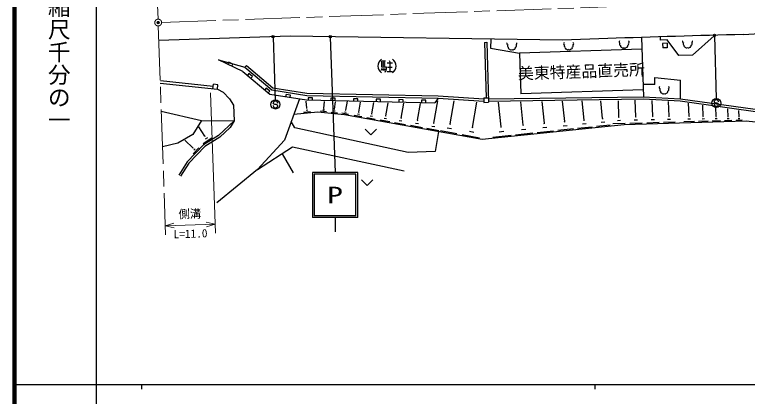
# Model space of a CAD drawing. Units: millimetres, scale not verified. Extents: x 40000 to 680000, y 20000 to 380000.
# Drawn here: x 40000 to 201648, y 202409 to 286750 of the extents above; entities that cross this region are included whole.
import ezdxf
from ezdxf.enums import TextEntityAlignment as Align

# ---------------------------------------------------------------- set-up
doc = ezdxf.new("R2010")
doc.units = ezdxf.units.MM
doc.header["$LTSCALE"] = 1000
doc.header["$PDMODE"] = 32
doc.header["$PDSIZE"] = 500
doc.linetypes.add('CHAIN', pattern=[18.5, 12, -1.5, 3.5, -1.5])
for name, color, linetype, lineweight in [('M-BGD', 7, 'Continuous', 25), ('M-BMK', 2, 'CHAIN', 13), ('M-STR-HTXT', 7, 'Continuous', 13), ('M-STR-STRC', 7, 'Continuous', 25), ('M-TTL', 2, 'Continuous', 140), ('M-TTL-BAND', 7, 'Continuous', 25)]:
    doc.layers.add(name, color=color, linetype=linetype, lineweight=lineweight)
doc.layers.add('M-OTRS', color=6, linetype='Continuous')
doc.styles.add('@ＭＳ ゴシック', font='')
doc.styles.add('ＭＳ ゴシック', font='')
doc.styles.get('@ＭＳ ゴシック').set_extended_font_data('@MS Gothic')
doc.styles.get('ＭＳ ゴシック').set_extended_font_data('MS Gothic')

msp = doc.modelspace()

# ---------------------------------------------------------------- linework, layer by layer
at = {"layer": 'M-BGD'}
for p, q in [((200766, 282362), (239156, 284989)), ((100788, 282018), (71806, 281005)), ((160856, 281116), (100788, 282018)), ((145028, 281354), (144998, 279354)), ((170850, 281466), (160856, 281116)), ((178293, 281716), (178718, 268612)), ((182410, 281871), (182431, 281122)), ((194294, 282096), (189523, 277812)), ((143648, 280628), (144148, 280642)), ((143648, 280628), (143993, 268377)), ((144148, 280642), (144521, 267392)), ((183930, 281162), (182431, 281122)), ((183950, 280413), (182951, 280385)), ((182951, 280385), (182978, 279386)), ((186524, 277731), (183930, 281162)), ((183950, 280413), (183977, 279413)), ((144998, 279354), (151391, 278257)), ((178377, 279133), (151391, 278257)), ((151391, 278257), (151683, 269262)), ((183977, 279413), (182978, 279386)), ((84956, 276767), (90805, 275107)), ((90325, 274204), (84956, 276767)), ((90325, 274204), (84956, 276767)), ((121013, 275175), (121013, 276514)), ((121013, 276514), (121849, 276514)), ((121438, 276514), (121438, 275175)), ((122612, 276606), (122861, 276186)), ((189523, 277812), (186524, 277731)), ((87250, 276226), (87035, 275775)), ((88152, 275795), (87250, 276226)), ((87937, 275344), (88152, 275795)), ((91128, 275489), (90805, 275107)), ((90805, 275107), (96734, 270101)), ((91128, 275489), (96949, 270573)), ((121017, 274837), (120849, 274423)), ((121013, 276098), (121771, 276098)), ((121013, 275678), (121766, 275678)), ((122025, 275175), (121013, 275175)), ((121185, 274840), (121271, 274423)), ((121436, 274837), (121520, 274425)), ((121604, 274837), (121772, 274502)), ((122025, 274740), (122025, 275175)), ((122196, 276098), (123369, 276098)), ((122196, 276098), (123360, 276098)), ((122279, 275175), (123277, 275175)), ((122773, 276098), (122773, 274168)), ((90325, 274204), (96302, 269156)), ((91682, 273712), (91359, 273330)), ((92446, 273067), (91682, 273712)), ((121609, 274172), (121766, 274085)), ((121766, 274085), (121942, 274325)), ((121942, 274325), (122025, 274740)), ((122191, 274168), (123355, 274168)), ((72134, 271611), (84743, 270270)), ((72197, 272208), (83812, 270972)), ((92123, 272685), (92446, 273067)), ((181213, 271286), (181219, 272850)), ((181219, 272850), (186928, 272275)), ((186910, 268166), (186928, 272275)), ((83749, 270376), (83854, 271370)), ((84849, 271264), (83854, 271370)), ((84743, 270270), (84849, 271264)), ((84743, 270270), (85967, 269631)), ((95502, 270486), (95179, 270104)), ((96266, 269841), (95502, 270486)), ((96734, 270101), (104454, 268889)), ((96949, 270573), (104498, 269388)), ((178669, 270138), (151683, 269262)), ((181213, 271286), (178631, 271297)), ((85967, 269631), (87394, 268155)), ((95943, 269459), (96266, 269841)), ((96302, 269156), (104365, 267891)), ((99868, 269103), (99790, 268609)), ((100855, 268948), (99868, 269103)), ((100778, 268454), (100855, 268948)), ((104454, 268889), (133424, 268283)), ((104498, 269388), (133445, 268783)), ((104744, 268383), (104734, 267883)), ((105744, 268362), (104744, 268383)), ((105734, 267862), (105744, 268362)), ((133445, 268783), (143499, 268159)), ((143493, 268363), (144493, 268391)), ((143493, 268363), (143521, 267363)), ((144500, 268141), (178718, 268612)), ((178718, 268612), (186910, 268166)), ((87394, 268155), (88251, 266776)), ((88251, 266776), (88394, 263254)), ((102844, 268129), (99534, 259004)), ((104441, 266050), (104283, 267658)), ((104365, 267891), (132728, 267297)), ((108215, 266043), (108374, 267557)), ((109743, 268278), (109733, 267778)), ((110743, 268257), (109743, 268278)), ((110595, 265843), (110770, 267507)), ((110733, 267757), (110743, 268257)), ((113053, 265643), (113405, 267602)), ((114742, 268174), (114732, 267674)), ((115742, 268153), (114742, 268174)), ((115731, 267653), (115742, 268153)), ((115918, 265217), (116308, 267394)), ((118787, 264814), (119239, 267332)), ((119741, 268069), (119731, 267569)), ((120741, 268048), (119741, 268069)), ((120730, 267548), (120741, 268048)), ((121891, 264378), (122409, 267266)), ((124740, 267964), (124729, 267465)), ((125740, 267944), (124740, 267964)), ((125250, 263906), (125840, 267194)), ((125729, 267444), (125740, 267944)), ((128885, 263396), (129552, 267117)), ((129739, 267860), (129728, 267360)), ((130739, 267839), (129739, 267860)), ((130728, 267339), (130739, 267839)), ((132495, 262749), (133379, 267682)), ((133424, 268283), (132728, 267297)), ((133424, 268283), (143513, 267657)), ((136061, 262590), (136979, 267708)), ((140979, 261849), (141973, 267391)), ((143521, 267363), (144521, 267392)), ((144514, 267641), (178708, 268112)), ((147308, 261960), (146736, 267423)), ((152206, 262358), (151668, 267491)), ((156886, 262739), (156381, 267556)), ((161358, 263102), (160885, 267618)), ((165631, 263450), (165189, 267677)), ((169715, 263782), (169301, 267733)), ((173297, 264089), (173191, 267729)), ((177035, 264197), (176930, 267837)), ((178708, 268112), (186862, 267668)), ((180774, 264281), (180674, 267755)), ((184368, 264308), (184274, 267559)), ((186862, 267668), (210177, 264387)), ((186910, 268166), (210175, 264893)), ((188780, 264328), (188698, 267161)), ((72350, 265442), (81257, 263391)), ((101616, 264745), (106925, 265267)), ((103749, 265206), (105286, 265357)), ((104287, 265647), (104671, 265685)), ((104393, 266045), (104489, 266055)), ((106925, 265267), (112767, 264655)), ((107494, 265459), (108799, 265322)), ((108018, 265734), (108344, 265700)), ((108174, 266047), (108256, 266039)), ((109821, 265215), (111223, 265069)), ((110383, 265511), (110734, 265474)), ((110551, 265848), (110639, 265838)), ((112795, 265297), (113175, 265229)), ((113006, 265652), (113101, 265635)), ((115865, 265226), (115971, 265207)), ((191900, 264279), (191829, 266720)), ((194766, 264235), (194706, 266315)), ((197398, 264194), (197347, 265944)), ((199815, 264156), (199774, 265602)), ((112156, 265019), (113678, 264746)), ((112767, 264655), (143171, 259203)), ((114921, 264523), (116612, 264220)), ((115631, 264832), (116054, 264756)), ((117663, 264031), (119569, 263690)), ((118463, 264380), (118940, 264294)), ((118727, 264825), (118847, 264803)), ((120629, 263500), (122770, 263116)), ((121528, 263891), (122063, 263795)), ((121824, 264390), (121958, 264366)), ((125176, 263920), (125325, 263893)), ((169619, 263772), (169811, 263792)), ((173210, 264087), (173383, 264092)), ((176708, 263494), (177402, 263514)), ((176948, 264195), (177122, 264200)), ((180453, 263590), (181134, 263610)), ((180689, 264279), (180859, 264284)), ((184065, 263656), (184708, 263675)), ((184287, 264306), (184448, 264311)), ((188502, 263730), (189091, 263747)), ((188706, 264326), (188853, 264330)), ((191655, 263752), (192175, 263767)), ((191835, 264277), (191965, 264281)), ((194551, 263772), (195007, 263785)), ((194709, 264233), (194823, 264236)), ((197211, 263791), (197608, 263802)), ((197348, 264192), (197448, 264195)), ((199148, 263449), (200523, 263489)), ((199654, 263808), (199997, 263818)), ((199773, 264155), (199858, 264158)), ((81257, 263391), (79287, 260296)), ((81957, 259870), (80629, 261984)), ((81257, 263391), (88394, 263254)), ((88394, 263254), (84968, 260066)), ((88394, 263254), (87542, 261778)), ((101850, 261767), (101033, 263137)), ((123839, 262924), (126233, 262495)), ((124844, 263362), (125442, 263254)), ((127312, 262301), (129980, 261823)), ((128432, 262789), (129099, 262669)), ((128801, 263411), (128968, 263381)), ((132042, 262141), (132709, 262022)), ((132411, 262764), (132578, 262734)), ((135949, 262611), (136174, 262570)), ((140858, 261871), (141100, 261827)), ((143171, 259203), (174493, 262486)), ((147180, 261946), (147436, 261973)), ((152085, 262345), (152327, 262371)), ((156525, 261777), (157438, 261873)), ((156772, 262727), (157000, 262751)), ((161018, 262196), (161879, 262286)), ((161250, 263091), (161466, 263114)), ((164178, 261656), (167425, 261996)), ((165311, 262596), (166122, 262681)), ((165530, 263439), (165733, 263461)), ((168346, 262093), (171404, 262413)), ((169413, 262978), (170177, 263058)), ((171950, 262662), (174724, 262742)), ((172970, 263386), (173663, 263406)), ((174493, 262486), (201420, 263265)), ((175688, 262770), (178462, 262851)), ((179451, 262879), (182176, 262958)), ((183119, 262985), (185691, 263060)), ((187636, 263116), (189992, 263184)), ((190891, 263210), (192969, 263270)), ((193880, 263297), (195704, 263349)), ((196626, 263376), (198216, 263422)), ((201420, 263265), (208819, 262486)), ((79287, 260296), (76004, 258326)), ((87542, 261778), (85274, 259668)), ((126803, 256271), (101850, 261767)), ((117325, 261473), (118575, 260223)), ((119825, 261473), (118575, 260223)), ((130921, 261654), (133590, 261175)), ((133478, 260941), (132745, 256494)), ((133938, 261113), (137539, 260467)), ((135450, 261771), (136350, 261610)), ((138695, 260260), (142568, 259565)), ((140321, 260968), (141289, 260794)), ((146903, 260881), (147928, 260989)), ((150473, 260220), (154344, 260626)), ((151823, 261340), (152791, 261441)), ((155251, 260721), (158904, 261103)), ((159816, 261199), (163262, 261560)), ((79365, 257266), (77561, 258979)), ((83593, 259497), (81584, 258235)), ((84968, 260066), (81637, 257973)), ((82020, 259910), (81894, 259831)), ((85274, 259668), (81956, 257583)), ((82524, 259526), (82021, 259210)), ((99534, 259004), (93601, 252510)), ((145474, 259696), (149572, 260125)), ((76004, 258326), (72627, 257518)), ((81637, 257973), (78068, 254213)), ((81956, 257583), (78463, 253903)), ((79404, 257308), (79326, 257225)), ((80654, 257300), (79398, 255978)), ((79852, 257118), (79538, 256787)), ((93601, 252510), (101293, 257533)), ((101293, 257533), (125949, 252260)), ((98983, 256025), (101441, 251815)), ((132745, 256494), (126803, 256271)), ((78068, 254213), (76189, 251311)), ((78463, 253903), (76608, 251039)), ((93601, 252510), (84622, 245134)), ((116546, 250223), (117796, 248973)), ((119046, 250223), (117796, 248973))]:
    msp.add_line(p, q, dxfattribs=at)
for centre, radius, start, end in [((275409, -2709707), 2993000, 91.42905, 92.00201), ((148887, 280328), 300, 131.69646, 250.31174), ((148999, 279835), 300, 135.42173, 248.97879), ((150408, 279845), 300, 284.47614, 41.84201), ((150502, 280316), 300, 295.5816, 51.83622), ((161419, 280368), 300, 131.69646, 250.31174), ((161532, 279875), 300, 135.42173, 248.97879), ((162940, 279885), 300, 284.47614, 41.84201), ((163034, 280356), 300, 295.5816, 51.83622), ((173652, 280728), 300, 131.69646, 250.31174), ((173764, 280235), 300, 135.42173, 248.97879), ((173938, 279849), 300, 159.44719, 269.02338), ((174976, 279827), 300, 265.11616, 25.19228), ((175173, 280245), 300, 284.47614, 41.84201), ((175267, 280716), 300, 295.5816, 51.83622), ((187643, 280768), 300, 131.69646, 250.31174), ((187756, 280275), 300, 135.42173, 248.97879), ((187929, 279889), 300, 159.44719, 269.02338), ((188968, 279867), 300, 265.11616, 25.19228), ((189164, 280285), 300, 284.47614, 41.84201), ((189258, 280756), 300, 295.5816, 51.83622), ((149173, 279449), 300, 159.44719, 269.02338), ((149453, 279240), 300, 197.56364, 321.14954), ((149912, 279251), 300, 221.4806, 335.92433), ((150211, 279427), 300, 265.11616, 25.19228), ((161705, 279489), 300, 159.44719, 269.02338), ((161986, 279280), 300, 197.56364, 321.14954), ((162444, 279291), 300, 221.4806, 335.92433), ((162744, 279467), 300, 265.11616, 25.19228), ((174218, 279640), 300, 197.56364, 321.14954), ((174677, 279650), 300, 221.4806, 335.92433), ((188210, 279680), 300, 197.56364, 321.14954), ((188668, 279690), 300, 221.4806, 335.92433), ((121956, 275384), 1806, 123.85503, 236.14497), ((122344, 275384), 1806, 303.85503, 56.14497), ((182486, 270614), 300, 131.69646, 250.31174), ((182599, 270121), 300, 135.42173, 248.97879), ((184007, 270131), 300, 284.47614, 41.84201), ((184101, 270602), 300, 295.5816, 51.83622), ((182772, 269735), 300, 159.44719, 269.02338), ((183053, 269526), 300, 197.56364, 321.14954), ((183511, 269536), 300, 221.4806, 335.92433), ((183811, 269713), 300, 265.11616, 25.19228)]:
    msp.add_arc(centre, radius, start, end, dxfattribs=at)
at = {"layer": 'M-BMK'}
for p, q in [((71640, 285752), (70268, 324978)), ((72415, 285029), (170605, 288461)), ((71692, 284253), (73306, 238071))]:
    msp.add_line(p, q, dxfattribs=at)
msp.add_circle((71666, 285003), 750, dxfattribs=at)
msp.add_point((71666, 285003), dxfattribs=at)
at = {"layer": 'M-OTRS'}
msp.add_point((71666, 285003), dxfattribs=at)
at = {"layer": 'M-STR-HTXT'}
for p, q in [((83217, 269437), (84300, 238456)), ((84230, 240454), (82281, 240904)), ((75149, 240655), (73236, 240070)), ((73236, 240070), (84230, 240454)), ((73236, 240070), (75185, 239620)), ((82317, 239870), (84230, 240454))]:
    msp.add_line(p, q, dxfattribs=at)
at = {"layer": 'M-STR-STRC'}
for p, q in [((97019, 281736), (97503, 267895)), ((109642, 281736), (110685, 251904)), ((194410, 282046), (194785, 268201)), ((97143, 267036), (97044, 267154)), ((97388, 266897), (97143, 267036)), ((97689, 266894), (97388, 266897)), ((97934, 266783), (97689, 266894)), ((98040, 266646), (97934, 266783)), ((194417, 267342), (194317, 267460)), ((194662, 267203), (194417, 267342)), ((194962, 267200), (194662, 267203)), ((195207, 267089), (194962, 267200)), ((195313, 266952), (195207, 267089)), ((115685, 251904), (105685, 251904)), ((105685, 251904), (105685, 241904)), ((115292, 251511), (106078, 251511)), ((106078, 251511), (106078, 242297)), ((115291, 242297), (115292, 251511)), ((115684, 241905), (115685, 251904)), ((115685, 241904), (105685, 241904)), ((115291, 242297), (106078, 242297)), ((110685, 241904), (110685, 238761))]:
    msp.add_line(p, q, dxfattribs=at)
for centre, radius in [((97014, 281886), 150), ((97014, 281886), 120), ((97014, 281886), 90), ((97014, 281886), 60), ((97014, 281886), 30), ((109637, 281885), 150), ((109637, 281885), 120), ((109637, 281885), 90), ((109637, 281885), 60), ((109637, 281885), 30), ((194406, 282196), 150), ((194406, 282196), 120), ((194406, 282196), 90), ((194406, 282196), 60), ((194406, 282196), 30), ((97538, 266896), 1000), ((194812, 267202), 1000)]:
    msp.add_circle(centre, radius, dxfattribs=at)
for centre, start, end in [((97543, 267150), 359.55488, 179.55488), ((194813, 266956), 179.55488, 359.55488), ((194817, 267456), 359.55488, 179.55488), ((97540, 266650), 179.55488, 359.55488)]:
    msp.add_arc(centre, 500, start, end, dxfattribs=at)
for p in [(97014, 281886), (109637, 281885), (194406, 282196)]:
    msp.add_point(p, dxfattribs=at)
at = {"layer": 'M-TTL'}
msp.add_line((40000, 380000), (40000, 20000), dxfattribs=at)
at = {"layer": 'M-TTL-BAND'}
for p, q in [((58000, 370000), (58000, 20000)), ((40000, 205000), (579000, 205000)), ((68000, 205000), (68000, 204000)), ((168000, 205000), (168000, 204000))]:
    msp.add_line(p, q, dxfattribs=at)

# ---------------------------------------------------------------- texts
at = {"layer": 'M-BGD', "style": 'ＭＳ ゴシック'}
msp.add_text('美東特産品直売所', height=2566, rotation=1.859, dxfattribs=at).set_placement((165030, 274197), align=Align.MIDDLE_CENTER)
at = {"layer": 'M-STR-HTXT', "style": 'ＭＳ ゴシック'}
msp.add_text('側溝', height=1833, rotation=2.002, dxfattribs=at).set_placement((78698, 241262), align=Align.BOTTOM_CENTER)
at = {"layer": 'M-STR-HTXT', "style": '@ＭＳ ゴシック'}
msp.add_text('L=11.0', height=1833, rotation=2.002, dxfattribs=at).set_placement((78768, 239263), align=Align.TOP_CENTER)
at = {"layer": 'M-STR-STRC', "style": 'ＭＳ ゴシック', "width": 1.4}
msp.add_text('P', height=3666, dxfattribs=at).set_placement((110685, 246904), align=Align.MIDDLE_CENTER)
at = {"layer": 'M-TTL-BAND', "style": '@ＭＳ ゴシック'}
msp.add_text('縮尺千分の一', height=3666, rotation=270, dxfattribs=at).set_placement((49777, 261030), align=Align.MIDDLE_RIGHT)

doc.saveas('drawing.dxf')
